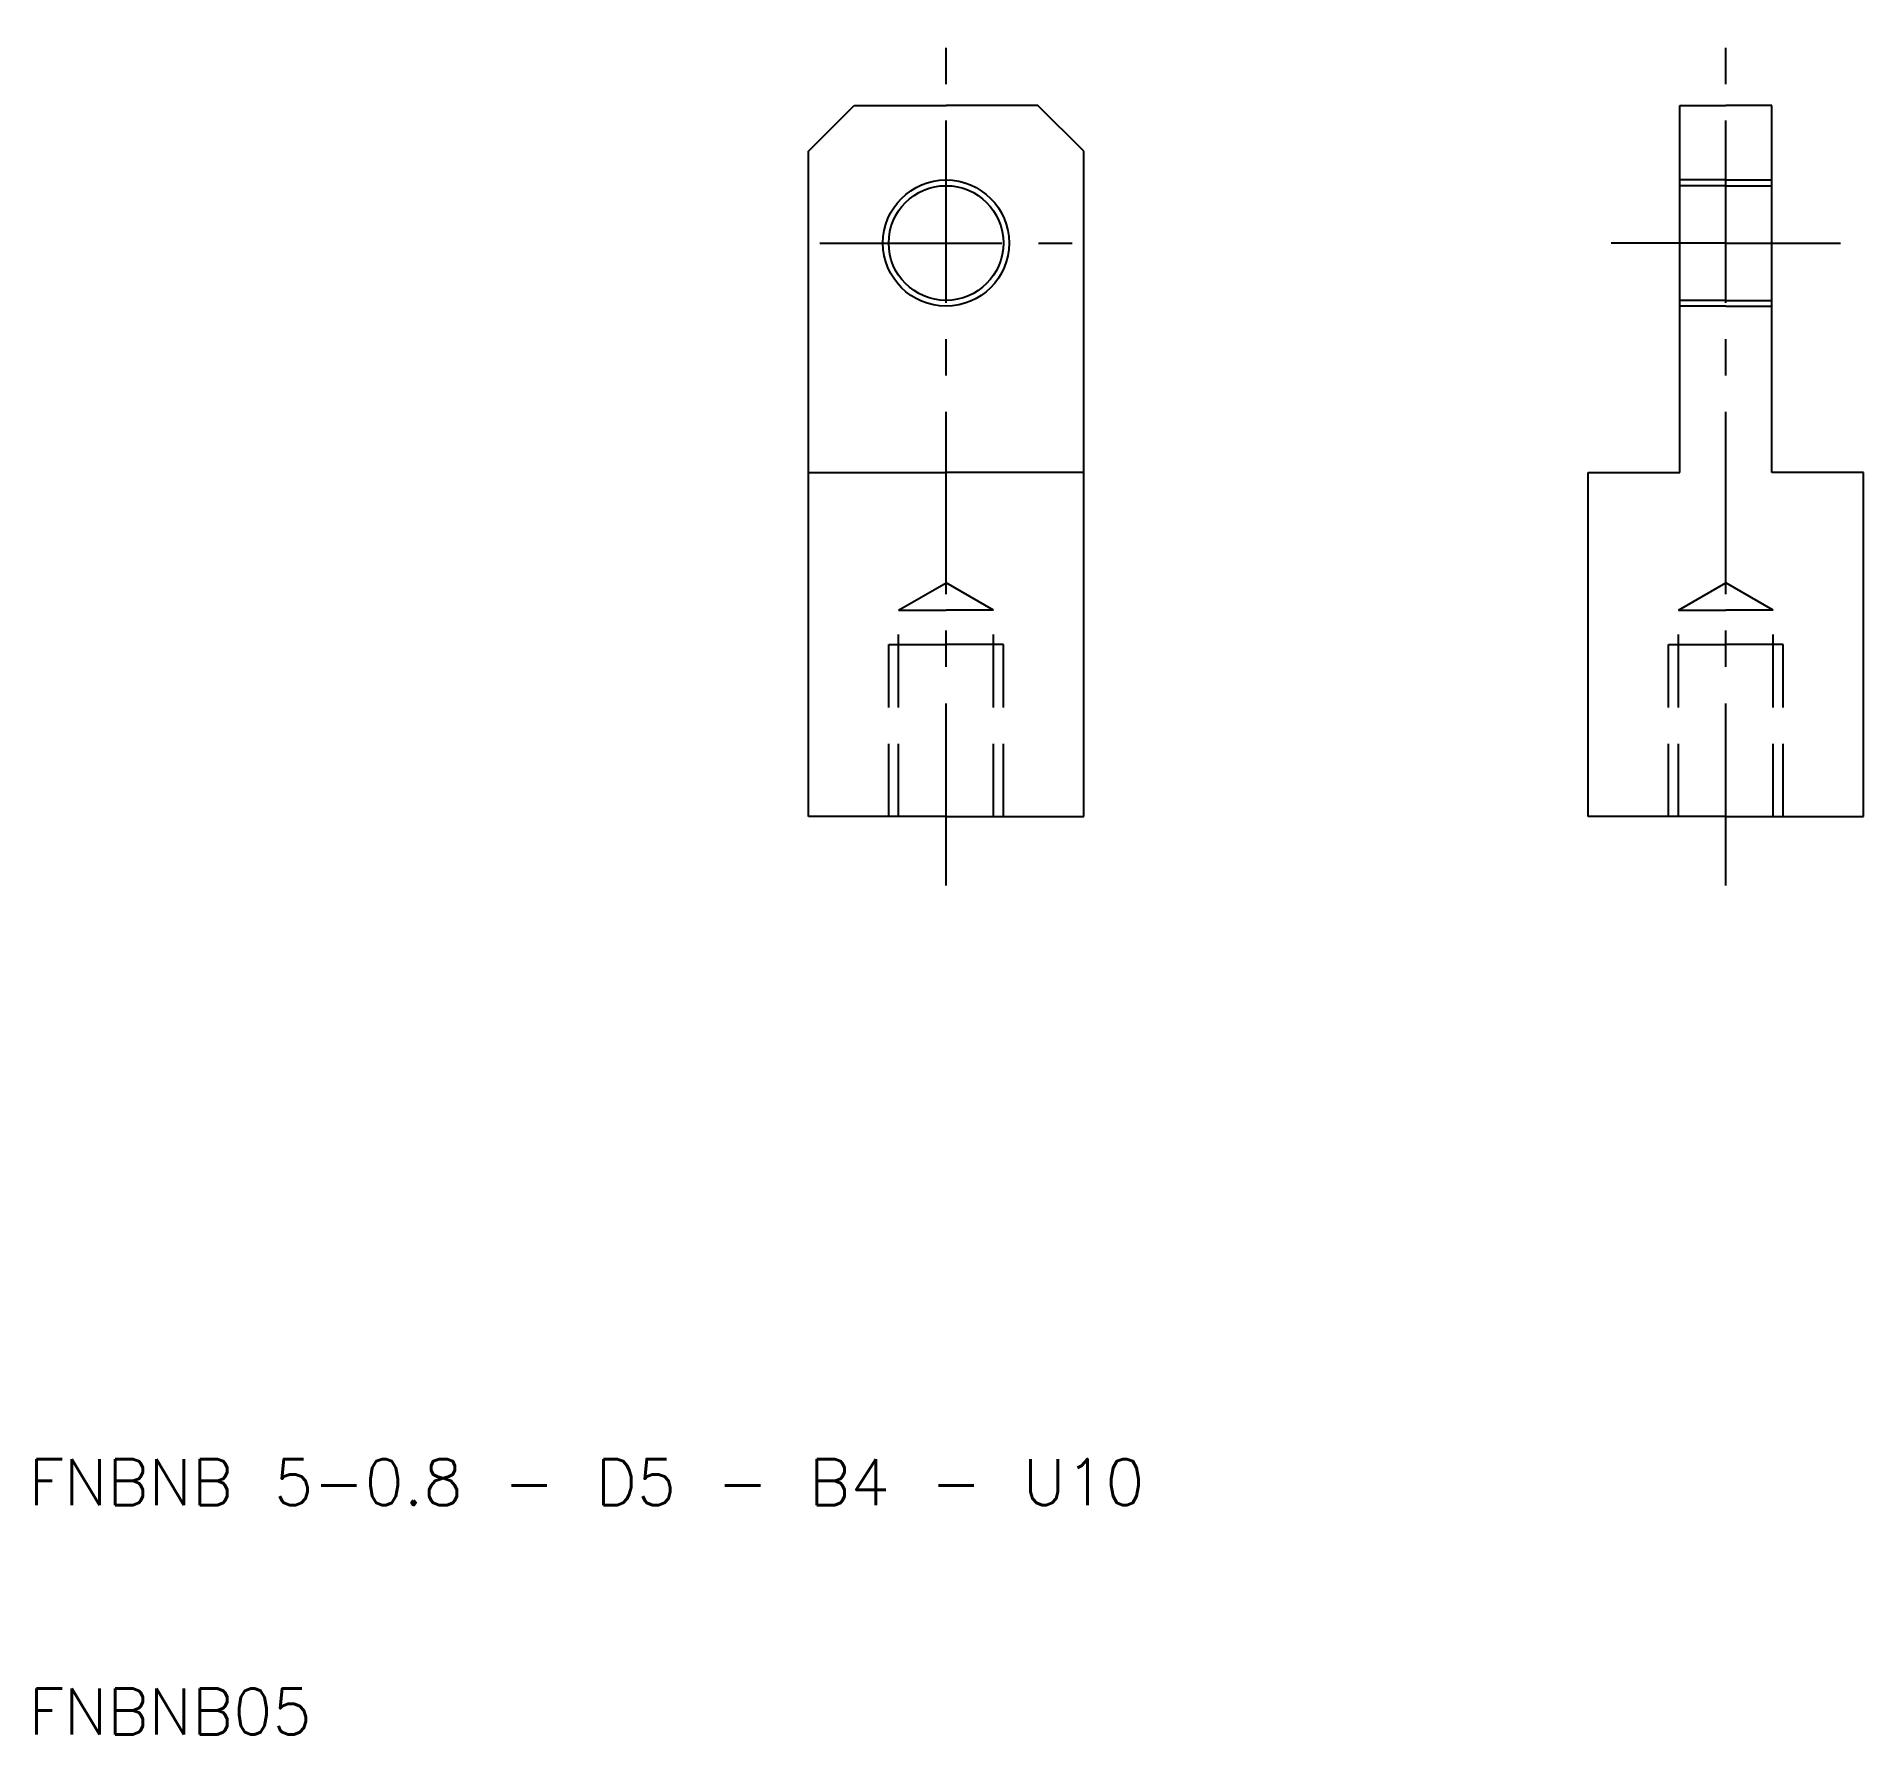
# Model space of a CAD drawing. Extents: x 10.3 to 90, y 10 to 84.
import ezdxf

# ---------------------------------------------------------------- set-up
doc = ezdxf.new("R2010")
doc.units = 0
doc.header["$LTSCALE"] = 0.25
doc.linetypes.add('CENTER', pattern=[50.8, 31.75, -6.35, 6.35, -6.35])
doc.linetypes.add('DASHED', pattern=[19.05, 12.7, -6.35])
doc.layers.get('0').update_dxf_attribs({"linetype": 'CONTINUOUS'})
doc.layers.add('CENTER', color=1, linetype='CENTER')
doc.styles.get("Standard").update_dxf_attribs({"font": 'txt.shx', "bigfont": 'extfont.shx'})

msp = doc.modelspace()

# ---------------------------------------------------------------- linework, layer by layer
at = {"color": 7, "linetype": 'CONTINUOUS'}
for p, q in [((44, 79), (46, 81)), ((46, 81), (50, 81)), ((54, 81), (50, 81)), ((56, 79), (54, 81)), ((82, 65), (82, 81)), ((82, 81), (84, 81)), ((86, 81), (84, 81)), ((86, 65), (86, 81)), ((44, 50), (44, 79)), ((56, 50), (56, 79)), ((44, 65), (50, 65)), ((56, 65), (50, 65)), ((78, 65), (82, 65)), ((78, 50), (78, 65)), ((90, 65), (86, 65)), ((90, 50), (90, 65)), ((50, 50), (44, 50)), ((50, 50), (56, 50)), ((84, 50), (78, 50)), ((84, 50), (90, 50))]:
    msp.add_line(p, q, dxfattribs=at)
at = {"color": 3, "linetype": 'DASHED'}
for p, q in [((84, 77.75), (82, 77.75)), ((84, 77.5), (82, 77.5)), ((84, 77.75), (86, 77.75)), ((84, 77.5), (86, 77.5)), ((84, 72.5), (82, 72.5)), ((84, 72.5), (86, 72.5)), ((84, 72.25), (82, 72.25)), ((84, 72.25), (86, 72.25)), ((47.933, 59), (50, 60.193)), ((52.067, 59), (50, 60.193)), ((81.933, 59), (84, 60.193)), ((86.067, 59), (84, 60.193)), ((47.933, 50), (47.933, 59)), ((47.933, 59), (50, 59)), ((52.067, 59), (50, 59)), ((52.067, 50), (52.067, 59)), ((81.933, 50), (81.933, 59)), ((81.933, 59), (84, 59)), ((86.067, 59), (84, 59)), ((86.067, 50), (86.067, 59)), ((47.5, 50), (47.5, 57.5)), ((47.5, 57.5), (50, 57.5)), ((52.5, 57.5), (50, 57.5)), ((52.5, 50), (52.5, 57.5)), ((81.5, 50), (81.5, 57.5)), ((81.5, 57.5), (84, 57.5)), ((86.5, 57.5), (84, 57.5)), ((86.5, 50), (86.5, 57.5))]:
    msp.add_line(p, q, dxfattribs=at)
at = {"color": 7, "linetype": 'CONTINUOUS'}
for radius in [2.75, 2.5]:
    msp.add_circle((50, 75), radius, dxfattribs=at)
at = {"layer": 'CENTER', "color": 1, "linetype": 'CENTER'}
for p, q in [((50, 47), (50, 84)), ((84, 47), (84, 84)), ((44.5, 75), (55.5, 75)), ((84, 75), (79, 75)), ((84, 75), (89, 75))]:
    msp.add_line(p, q, dxfattribs=at)

# ---------------------------------------------------------------- texts
for s, p in [('FNBNB 5-0.8 - D5 - B4 - U10', (10, 20)), ('FNBNB05', (10, 10))]:
    msp.add_text(s, height=2).set_placement(p)

doc.saveas('drawing.dxf')
